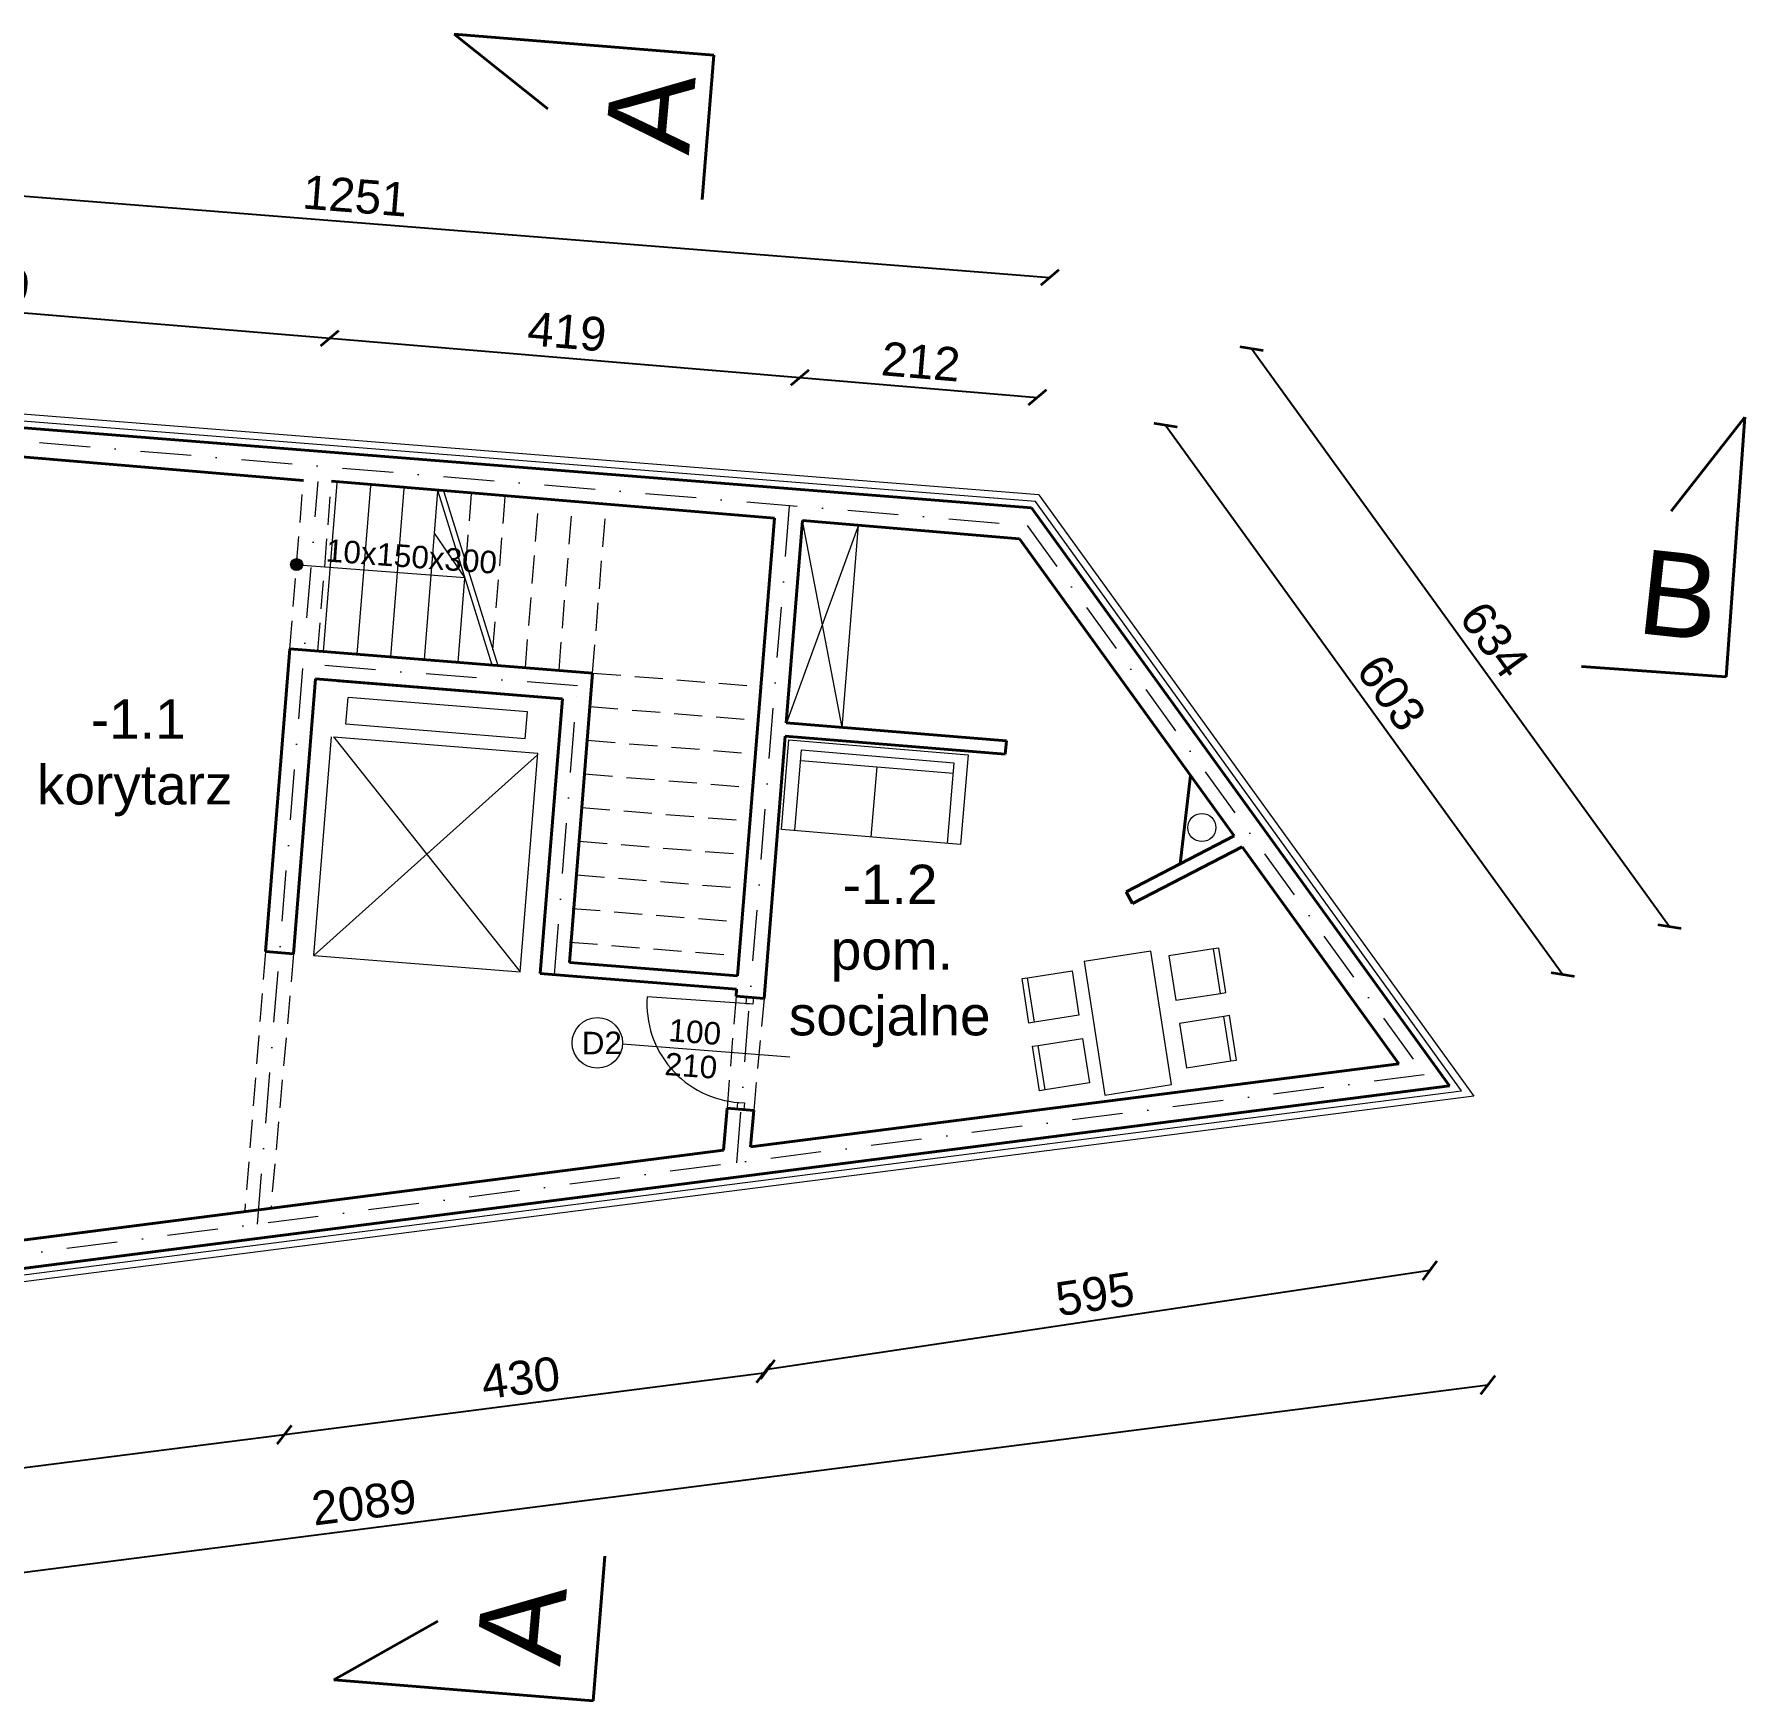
# Model space of a CAD drawing. Header units: millimetres. Extents: x -105266 to 178069, y 491 to 168574.
# Drawn here: x -61457 to -59937, y 36558 to 38039 of the extents above; entities that cross this region are included whole.
import ezdxf

# ---------------------------------------------------------------- set-up
doc = ezdxf.new("R2010")
doc.units = ezdxf.units.MM
doc.linetypes.add('DASHDOTX2', pattern=[2, 1, -0.5, 0, -0.5])
doc.linetypes.add('HIDDENX2', pattern=[0.75, 0.5, -0.25])
doc.layers.get('defpoints').update_dxf_attribs({"color": 4})
for name, color, linetype, lineweight in [('A-L-W', 123, 'Continuous', 15), ('A-sc murowane', 2, 'Continuous', 40), ('A-sc wykończenie', 6, 'Continuous', 18), ('izolacja2', 4, 'BATTING', 9), ('meble', 9, 'Continuous', 13), ('osie', 7, 'DASHDOTX2', 15), ('pod', 123, 'HIDDENX2', 15), ('stolarka', 1, 'Continuous', 5)]:
    doc.layers.add(name, color=color, linetype=linetype, lineweight=lineweight)
doc.styles.add('APLUS', font='arial.ttf', dxfattribs={"width": 0.6})
doc.styles.get("Standard").update_dxf_attribs({"font": 'arial.ttf'})
doc.linetypes.add('BATTING', pattern='A,0.00254,-2.54,[134,ltypeshp.shx,S=2.54,R=0,X=-2.54,Y=0],-5.08,[134,ltypeshp.shx,S=2.54,R=180,X=2.54,Y=0],-2.54', length=10.16254)
doc.dimstyles.new('ewelina', dxfattribs={"dimtxt": 30, "dimasz": 15, "dimexe": 1.25, "dimexo": 0.625, "dimgap": 8, "dimtad": 1, "dimdec": 0, "dimtxsty": 'Standard', "dimblk": 'ARCHTICK', "dimcen": 2.5, "dimse1": 1, "dimse2": 1, "dimadec": 0, "dimazin": 0, "dimtfac": 1, "dimtdec": 0, "dimtmove": 0, "dimatfit": 3, "dimldrblk": 'ARCHTICK', "dimfxl": 1, "dimarcsym": 0})

# ---------------------------------------------------------------- blocks, each defined once
blk = doc.blocks.new('_ArchTick')
at = {"color": 0, "linetype": 'ByBlock', "const_width": 0.15}
blk.add_lwpolyline([(-0.5, -0.5), (0.5, 0.5)], dxfattribs=at)
blk = doc.blocks.new('*D262')
at = {"layer": 'A-L-W', "color": 0, "lineweight": -2, "transparency": 16777216}
blk.add_line((-61802.3, 37819.9), (-61194.6, 37769.1), dxfattribs=at)
at = {"layer": 'defpoints', "color": 0, "transparency": 16777216}
for p in [(-61807.2, 37762.1), (-61194.6, 37769.1), (-61199.4, 37711.4)]:
    blk.add_point(p, dxfattribs=at)
at = {"layer": 'A-L-W', "color": 0, "lineweight": -2, "transparency": 16777216, "xscale": 15, "yscale": 15, "zscale": 15}
for p, rotation in [((-61802.3, 37819.9), 175.2287386089128), ((-61194.6, 37769.1), 355.2287386089127)]:
    blk.add_blockref('_ArchTick', p, dxfattribs=dict(at, rotation=rotation))
at = {"layer": 'A-L-W', "color": 0, "transparency": 16777216, "insert": (-61496.5, 37817.7), "char_height": 30, "attachment_point": 5, "rotation": 355.2287}
blk.add_mtext('610', dxfattribs=at)
blk = doc.blocks.new('*D263')
at = {"layer": 'A-L-W', "color": 0, "lineweight": -2, "transparency": 16777216}
blk.add_line((-61194.6, 37769.1), (-60776.6, 37734.2), dxfattribs=at)
at = {"layer": 'defpoints', "color": 0, "transparency": 16777216}
for p in [(-60776.6, 37734.2), (-61199.4, 37711.4), (-60781.4, 37676.2)]:
    blk.add_point(p, dxfattribs=at)
at = {"layer": 'A-L-W', "color": 0, "lineweight": -2, "transparency": 16777216, "xscale": 15, "yscale": 15, "zscale": 15}
for p, rotation in [((-61194.6, 37769.1), 175.2287386107684), ((-60776.6, 37734.2), 355.2287386107684)]:
    blk.add_blockref('_ArchTick', p, dxfattribs=dict(at, rotation=rotation))
at = {"layer": 'A-L-W', "color": 0, "transparency": 16777216, "insert": (-60983.6, 37774.9), "char_height": 30, "attachment_point": 5, "rotation": 355.2287}
blk.add_mtext('419', dxfattribs=at)
blk = doc.blocks.new('*D264')
at = {"layer": 'A-L-W', "color": 0, "lineweight": -2, "transparency": 16777216}
blk.add_line((-60776.6, 37734.2), (-60565.5, 37716.6), dxfattribs=at)
at = {"layer": 'defpoints', "color": 0, "transparency": 16777216}
for p in [(-60565.5, 37716.6), (-60781.4, 37676.2), (-60570.3, 37658.5)]:
    blk.add_point(p, dxfattribs=at)
at = {"layer": 'A-L-W', "color": 0, "lineweight": -2, "transparency": 16777216, "xscale": 15, "yscale": 15, "zscale": 15}
for p, rotation in [((-60776.6, 37734.2), 175.2287386107684), ((-60565.5, 37716.6), 355.2287386107684)]:
    blk.add_blockref('_ArchTick', p, dxfattribs=dict(at, rotation=rotation))
at = {"layer": 'A-L-W', "color": 0, "transparency": 16777216, "insert": (-60669.1, 37748.4), "char_height": 30, "attachment_point": 5, "rotation": 355.2287}
blk.add_mtext('212', dxfattribs=at)
blk = doc.blocks.new('*D409')
at = {"layer": 'A-L-W', "color": 0, "lineweight": -2, "transparency": 16777216}
blk.add_line((-61801.6, 37922.1), (-60554.4, 37823.2), dxfattribs=at)
at = {"layer": 'defpoints', "color": 0, "transparency": 16777216}
for p in [(-60554.4, 37823.2), (-61817.8, 37717.3), (-60570.6, 37618.5)]:
    blk.add_point(p, dxfattribs=at)
at = {"layer": 'A-L-W', "color": 0, "lineweight": -2, "transparency": 16777216, "xscale": 15, "yscale": 15, "zscale": 15}
for p, rotation in [((-61801.6, 37922.1), 175.4688198709515), ((-60554.4, 37823.2), 355.4688198709515)]:
    blk.add_blockref('_ArchTick', p, dxfattribs=dict(at, rotation=rotation))
at = {"layer": 'A-L-W', "color": 0, "transparency": 16777216, "insert": (-61171.9, 37895.6), "char_height": 30, "attachment_point": 5, "rotation": 355.4688}
blk.add_mtext('1251', dxfattribs=at)
blk = doc.blocks.new('*D410')
at = {"layer": 'A-L-W', "color": 0, "lineweight": -2, "transparency": 16777216}
blk.add_line((-60451.5, 37691.9), (-60098.5, 37203.6), dxfattribs=at)
at = {"layer": 'defpoints', "color": 0, "transparency": 16777216}
for p in [(-60574.7, 37602.8), (-60098.5, 37203.6), (-60221.7, 37114.5)]:
    blk.add_point(p, dxfattribs=at)
at = {"layer": 'A-L-W', "color": 0, "lineweight": -2, "transparency": 16777216, "xscale": 15, "yscale": 15, "zscale": 15}
for p, rotation in [((-60451.5, 37691.9), 125.8692498185091), ((-60098.5, 37203.6), 305.8692498185091)]:
    blk.add_blockref('_ArchTick', p, dxfattribs=dict(at, rotation=rotation))
at = {"layer": 'A-L-W', "color": 0, "transparency": 16777216, "insert": (-60250.8, 37454.1), "char_height": 30, "attachment_point": 5, "rotation": 305.8692}
blk.add_mtext('603', dxfattribs=at)
blk = doc.blocks.new('*D411')
at = {"layer": 'A-L-W', "color": 0, "lineweight": -2, "transparency": 16777216}
blk.add_line((-60375.1, 37759.9), (-60003.6, 37246.2), dxfattribs=at)
at = {"layer": 'defpoints', "color": 0, "transparency": 16777216}
for p in [(-60570.6, 37618.5), (-60003.6, 37246.2), (-60199.2, 37104.8)]:
    blk.add_point(p, dxfattribs=at)
at = {"layer": 'A-L-W', "color": 0, "lineweight": -2, "transparency": 16777216, "xscale": 15, "yscale": 15, "zscale": 15}
for p, rotation in [((-60375.1, 37759.9), 125.8692498187168), ((-60003.6, 37246.2), 305.8692498187168)]:
    blk.add_blockref('_ArchTick', p, dxfattribs=dict(at, rotation=rotation))
at = {"layer": 'A-L-W', "color": 0, "transparency": 16777216, "insert": (-60159.2, 37501.2), "char_height": 30, "attachment_point": 5, "rotation": 305.8692}
blk.add_mtext('634', dxfattribs=at)
blk = doc.blocks.new('*D265')
at = {"layer": 'A-L-W', "color": 0, "lineweight": -2, "transparency": 16777216}
blk.add_line((-60216.7, 36940.5), (-60805.3, 36852.6), dxfattribs=at)
at = {"layer": 'defpoints', "color": 0, "transparency": 16777216}
for p in [(-60244.1, 37124.3), (-60832.8, 37036.3), (-60805.3, 36852.6)]:
    blk.add_point(p, dxfattribs=at)
at = {"layer": 'A-L-W', "color": 0, "lineweight": -2, "transparency": 16777216, "xscale": 15, "yscale": 15, "zscale": 15}
for p, rotation in [((-60216.7, 36940.5), 8.499732426136744), ((-60805.3, 36852.6), 188.4997324261367)]:
    blk.add_blockref('_ArchTick', p, dxfattribs=dict(at, rotation=rotation))
at = {"layer": 'A-L-W', "color": 0, "transparency": 16777216, "insert": (-60514.4, 36919.6), "char_height": 30, "attachment_point": 5, "rotation": 8.4997}
blk.add_mtext('595', dxfattribs=at)
blk = doc.blocks.new('*D266')
at = {"layer": 'A-L-W', "color": 0, "lineweight": -2, "transparency": 16777216}
blk.add_line((-60808.8, 36849.2), (-61234.9, 36794.6), dxfattribs=at)
at = {"layer": 'defpoints', "color": 0, "transparency": 16777216}
for p in [(-60832.8, 37036.3), (-61258.8, 36981.8), (-61234.9, 36794.6)]:
    blk.add_point(p, dxfattribs=at)
at = {"layer": 'A-L-W', "color": 0, "lineweight": -2, "transparency": 16777216, "xscale": 15, "yscale": 15, "zscale": 15}
for p, rotation in [((-60808.8, 36849.2), 7.296297324734989), ((-61234.9, 36794.6), 187.296297324735)]:
    blk.add_blockref('_ArchTick', p, dxfattribs=dict(at, rotation=rotation))
at = {"layer": 'A-L-W', "color": 0, "transparency": 16777216, "insert": (-61024.8, 36845.1), "char_height": 30, "attachment_point": 5, "rotation": 7.2963}
blk.add_mtext('430', dxfattribs=at)
blk = doc.blocks.new('*D267')
at = {"layer": 'A-L-W', "color": 0, "lineweight": -2, "transparency": 16777216}
blk.add_line((-61234.9, 36794.6), (-62250.5, 36664.6), dxfattribs=at)
at = {"layer": 'defpoints', "color": 0, "transparency": 16777216}
for p in [(-62274.4, 36851.7), (-61234.9, 36794.6), (-62250.5, 36664.6)]:
    blk.add_point(p, dxfattribs=at)
at = {"layer": 'A-L-W', "color": 0, "lineweight": -2, "transparency": 16777216, "xscale": 15, "yscale": 15, "zscale": 15}
for p, rotation in [((-61234.9, 36794.6), 7.296297324734989), ((-62250.5, 36664.6), 187.296297324735)]:
    blk.add_blockref('_ArchTick', p, dxfattribs=dict(at, rotation=rotation))
at = {"layer": 'A-L-W', "color": 0, "transparency": 16777216, "insert": (-61745.6, 36752.8), "char_height": 30, "attachment_point": 5, "rotation": 7.2963}
blk.add_mtext('1024', dxfattribs=at)
blk = doc.blocks.new('*D418')
at = {"layer": 'A-L-W', "color": 0, "lineweight": -2, "transparency": 16777216}
blk.add_line((-62237.1, 36573.6), (-60165.1, 36838.8), dxfattribs=at)
at = {"layer": 'defpoints', "color": 0, "transparency": 16777216}
for p in [(-60199.2, 37104.8), (-62271.1, 36839.5), (-60165.1, 36838.8)]:
    blk.add_point(p, dxfattribs=at)
at = {"layer": 'A-L-W', "color": 0, "lineweight": -2, "transparency": 16777216, "xscale": 15, "yscale": 15, "zscale": 15}
for p, rotation in [((-60165.1, 36838.8), 7.296297324485931), ((-62237.1, 36573.6), 187.2962973244859)]:
    blk.add_blockref('_ArchTick', p, dxfattribs=dict(at, rotation=rotation))
at = {"layer": 'A-L-W', "color": 0, "transparency": 16777216, "insert": (-61164.1, 36734.4), "char_height": 30, "attachment_point": 5, "rotation": 7.2963}
blk.add_mtext('2089', dxfattribs=at)

msp = doc.modelspace()

# ---------------------------------------------------------------- hatches: boundary and pattern name
at = {"layer": 'pod', "linetype": 'Continuous', "ltscale": 50}
h = msp.add_hatch(color=256, dxfattribs=at)
h.dxf.hatch_style = 1
edge = h.paths.add_edge_path()
edge.add_arc((-61223.97, 37567.96), 5.38, 0, 360)

# ---------------------------------------------------------------- linework, layer by layer
at = {"layer": 'A-L-W'}
for p, q in [((-60564.15, 37630.03), (-61819.84, 37729.54)), ((-61200.06, 37490.8), (-61188.06, 37640.32)), ((-61170.16, 37488.4), (-61158.16, 37637.92)), ((-61140.26, 37486), (-61128.25, 37635.52)), ((-61110.35, 37483.6), (-61098.35, 37633.12)), ((-60564.15, 37630.03), (-60177.64, 37095.48)), ((-61074.41, 37556.38), (-61101.33, 37595.95)), ((-61218.6, 37567.55), (-61074.39, 37556.63)), ((-61080.45, 37481.2), (-61074.45, 37555.95)), ((-61180.18, 37426), (-61178.26, 37449.92)), ((-61018.78, 37437.12), (-61178.26, 37449.92)), ((-61020.7, 37413.2), (-61018.78, 37437.12)), ((-61020.7, 37413.2), (-61180.18, 37426)), ((-61208.71, 37220.62), (-61193.11, 37415)), ((-61191.11, 37414.84), (-61009.7, 37400.27)), ((-61191.11, 37414.84), (-61025.3, 37205.9)), ((-61208.71, 37220.62), (-61009.81, 37398.83)), ((-61025.3, 37205.9), (-61009.7, 37400.27)), ((-61208.71, 37220.62), (-61025.3, 37205.9)), ((-60177.64, 37095.48), (-62267.92, 36827.85))]:
    msp.add_line(p, q, dxfattribs=at)
at = {"layer": 'A-L-W', "linetype": 'Continuous', "ltscale": 50}
msp.add_circle((-60419.32, 37334.26), 12.5, dxfattribs=at)
at = {"layer": 'A-sc murowane', "linetype": 'Continuous', "ltscale": 50}
for p, q in [((-60853.22, 38020.85), (-61083.89, 38039.36)), ((-61083.89, 38039.36), (-61000.79, 37973.1)), ((-60863.53, 37892.41), (-60853.22, 38020.85)), ((-59936.72, 37698.99), (-60002.26, 37615.33)), ((-59953.25, 37468.17), (-59936.72, 37698.99)), ((-60081.76, 37477.38), (-59953.25, 37468.17)), ((-60593.04, 37411.36), (-60594.02, 37399.4)), ((-60981.48, 37214.42), (-60831.96, 37202.42)), ((-60982.44, 37202.46), (-60832.92, 37190.46)), ((-60808.48, 37182.44), (-60833.4, 37184.44)), ((-60244.12, 37124.28), (-60820.56, 37050.47)), ((-60199.2, 37104.82), (-62271.12, 36839.54)), ((-60817.66, 37082.89), (-60841.4, 37084.8)), ((-60844.4, 37047.42), (-61919.77, 36909.73)), ((-60950.02, 36686.55), (-60960.33, 36558.12)), ((-61191, 36576.64), (-61098.4, 36628.8)), ((-60960.33, 36558.12), (-61191, 36576.64))]:
    msp.add_line(p, q, dxfattribs=at)
at = {"layer": 'A-sc murowane', "linetype": 'Continuous'}
for p, q in [((-60570.63, 37618.51), (-61817.82, 37717.35)), ((-61797.95, 37691.29), (-61217.96, 37642.72)), ((-61192.94, 37642.07), (-60799.31, 37609.11)), ((-60570.63, 37618.51), (-60199.2, 37104.82)), ((-60831.96, 37202.42), (-60799.31, 37609.11)), ((-60788.82, 37427.35), (-60774.39, 37607.11)), ((-60774.4, 37607.02), (-60581.49, 37590.87)), ((-60581.49, 37590.87), (-60390.69, 37326.99)), ((-61251.57, 37224.06), (-61229.97, 37493.2)), ((-61229.97, 37493.2), (-60960.83, 37471.59)), ((-61226.65, 37222.06), (-61207.05, 37466.28)), ((-60987.75, 37448.67), (-61207.05, 37466.28)), ((-60981.48, 37214.42), (-60960.83, 37471.59)), ((-61187.11, 37464.68), (-60987.75, 37448.67)), ((-61007.36, 37204.46), (-60987.75, 37448.67)), ((-60593.04, 37411.36), (-60788.82, 37427.35)), ((-60808.48, 37182.44), (-60789.78, 37415.39)), ((-60594.02, 37399.4), (-60789.78, 37415.39)), ((-60429.32, 37380.42), (-60438.62, 37302.12)), ((-60486.55, 37277.26), (-60390.69, 37326.99)), ((-60481.03, 37266.61), (-60383.58, 37317.15)), ((-60383.58, 37317.15), (-60244.12, 37124.28)), ((-60481.03, 37266.61), (-60486.55, 37277.26)), ((-61251.57, 37224.06), (-61226.65, 37222.06)), ((-61007.36, 37204.46), (-60982.44, 37202.46)), ((-60832.92, 37190.46), (-60833.4, 37184.44)), ((-60841.4, 37084.8), (-60844.4, 37047.42)), ((-60817.66, 37082.89), (-60820.56, 37050.47))]:
    msp.add_line(p, q, dxfattribs=at)
at = {"layer": 'izolacja2', "ltscale": 0.6}
for p, q in [((-60567.15, 37624.15), (-61818.56, 37723.24)), ((-60188.47, 37100.25), (-60567.15, 37624.15)), ((-62269.61, 36833.91), (-60188.47, 37100.25))]:
    msp.add_line(p, q, dxfattribs=at)
at = {"layer": 'meble', "linetype": 'Continuous', "ltscale": 50}
for p, q in [((-60724.55, 37603.11), (-60788.59, 37427.33)), ((-60738.91, 37423.27), (-60774.39, 37607.11)), ((-60738.91, 37423.27), (-60724.55, 37603.11)), ((-60781.16, 37331.57), (-60775.14, 37403.28)), ((-60775.92, 37393.99), (-60640.45, 37382.61)), ((-60775.14, 37403.28), (-60639.67, 37391.91)), ((-60639.67, 37391.91), (-60645.7, 37320.19)), ((-60708.19, 37388.3), (-60713.43, 37325.88)), ((-60402.88, 37186.9), (-60409.03, 37226.42)), ((-60568.09, 37161.2), (-60574.23, 37200.73)), ((-60393.53, 37126.79), (-60399.68, 37166.31)), ((-60558.74, 37101.09), (-60564.89, 37140.62))]:
    msp.add_line(p, q, dxfattribs=at)
for points in [[(-60633.74, 37319.19), (-60793.12, 37332.57), (-60786.43, 37412.26), (-60627.05, 37398.87), (-60633.74, 37319.19)], [(-60402.88, 37186.9), (-60409.03, 37226.42), (-60448.56, 37220.28), (-60442.41, 37180.75), (-60402.88, 37186.9)], [(-60402.88, 37186.9), (-60397.94, 37187.67), (-60404.09, 37227.19), (-60409.03, 37226.42)], [(-60568.09, 37161.2), (-60573.03, 37160.43), (-60579.18, 37199.96), (-60574.23, 37200.73)], [(-60568.09, 37161.2), (-60574.23, 37200.73), (-60534.71, 37206.87), (-60528.56, 37167.35), (-60568.09, 37161.2)], [(-60393.53, 37126.79), (-60399.68, 37166.31), (-60439.21, 37160.17), (-60433.06, 37120.64), (-60393.53, 37126.79)], [(-60393.53, 37126.79), (-60388.59, 37127.56), (-60394.74, 37167.08), (-60399.68, 37166.31)], [(-60558.74, 37101.09), (-60564.89, 37140.62), (-60525.36, 37146.77), (-60519.21, 37107.24), (-60558.74, 37101.09)], [(-60558.74, 37101.09), (-60563.68, 37100.32), (-60569.83, 37139.85), (-60564.89, 37140.62)]]:
    msp.add_lwpolyline(points, dxfattribs=at)
msp.add_lwpolyline([(-60446.33, 37105.77), (-60464.78, 37224.34), (-60524.07, 37215.12), (-60505.62, 37096.54)], close=True, dxfattribs=at)
at = {"layer": 'osie', "linetype": 'DASHDOTX2', "ltscale": 45}
for p, q in [((-61811.58, 37706.43), (-60574.73, 37602.85)), ((-61258.81, 36981.76), (-61204.94, 37641.67)), ((-60832.75, 37036.31), (-60785.85, 37620.57)), ((-60574.73, 37602.85), (-60221.66, 37114.55)), ((-60974.29, 37460.13), (-61218.16, 37479.71)), ((-60994.9, 37203.46), (-60974.29, 37460.13)), ((-60221.66, 37114.55), (-62274.45, 36851.72))]:
    msp.add_line(p, q, dxfattribs=at)
at = {"layer": 'pod', "linetype": 'HIDDENX2', "ltscale": 50}
for p, q in [((-61229.97, 37493.2), (-61217.96, 37642.72)), ((-61205.05, 37491.2), (-61193.04, 37640.72)), ((-61073.37, 37569.37), (-61068.44, 37630.71)), ((-61049.47, 37492.21), (-61038.54, 37628.31)), ((-61020.64, 37476.39), (-61008.64, 37625.91)), ((-60990.74, 37473.99), (-60978.73, 37623.51)), ((-60960.83, 37471.59), (-60948.83, 37621.11)), ((-60960.83, 37471.59), (-60811.31, 37459.59)), ((-60963.23, 37441.69), (-60813.71, 37429.69)), ((-60965.63, 37411.79), (-60816.11, 37399.78)), ((-60968.03, 37381.88), (-60818.52, 37369.88)), ((-60970.44, 37351.98), (-60820.92, 37339.97)), ((-60972.84, 37322.07), (-60823.32, 37310.07)), ((-60975.24, 37292.17), (-60825.72, 37280.17)), ((-60979.04, 37262.38), (-60829.52, 37250.38)), ((-61251.57, 37224.06), (-61270.13, 36992.91)), ((-60981.44, 37232.48), (-60831.92, 37220.48)), ((-61226.65, 37222.06), (-61246.91, 36995.88)), ((-60983.84, 37202.58), (-60834.32, 37190.57)), ((-60833.4, 37184.44), (-60841.4, 37084.8)), ((-60808.48, 37182.44), (-60817.66, 37082.9))]:
    msp.add_line(p, q, dxfattribs=at)
at = {"layer": 'pod', "linetype": 'Continuous', "ltscale": 50}
for p, q in [((-61098.35, 37633.12), (-61050.54, 37478.79)), ((-61092.98, 37632.68), (-61045.18, 37478.36))]:
    msp.add_line(p, q, dxfattribs=at)
msp.add_circle((-61223.97, 37567.96), 5.38, dxfattribs=at)
at = {"layer": 'stolarka'}
msp.add_line((-60821.6, 37177.47), (-60912.37, 37183.88), dxfattribs=at)
at = {"layer": 'stolarka', "linetype": 'Continuous', "ltscale": 50}
msp.add_line((-60934.28, 37142.06), (-60785.67, 37130.61), dxfattribs=at)
at = {"layer": 'stolarka'}
for points in [[(-60817.95, 37183.22), (-60818.38, 37177.24), (-60821.38, 37177.46), (-60824.37, 37177.67), (-60823.93, 37183.66)], [(-60825.9, 37089.55), (-60826.33, 37083.57), (-60829.33, 37083.79), (-60832.32, 37084), (-60831.88, 37089.99)]]:
    msp.add_lwpolyline(points, close=True, dxfattribs=at)
at = {"layer": 'stolarka', "linetype": 'Continuous', "ltscale": 50}
msp.add_circle((-60956.69, 37142.88), 22.42, dxfattribs=at)
at = {"layer": 'stolarka'}
msp.add_arc((-60824.76, 37177.53), 87.84, 175.85231, 266.0668, dxfattribs=at)

# ---------------------------------------------------------------- texts
at = {"layer": 'A-sc wykończenie', "char_height": 35, "attachment_point": 1}
for s, insert in [('\\pi96.612;-1.1\\P\\pi48.684;korytarz', (-61503.51, 37448.11)), ('\\pi93.413;-1.2\\P\\pi82.861;pom. \\P\\pi45.545;socjalne', (-60832.02, 37301.22))]:
    msp.add_mtext_dynamic_manual_height_columns(s, width=266.9491, gutter_width=12.5, heights=[0], dxfattribs=dict(at, insert=insert))
at = {"layer": 'izolacja2', "char_height": 75, "attachment_point": 1}
for s, insert, rotation in [('A', (-60950.09, 37937.92), 84.93964), ('B', (-60026.12, 37581.92), 353.83726), ('A', (-61064.56, 36594.65), 84.93964)]:
    msp.add_mtext_dynamic_manual_height_columns(s, width=33.7161, gutter_width=12.5, heights=[0], dxfattribs=dict(at, insert=insert, rotation=rotation))
at = {"layer": 'izolacja2', "linetype": 'Continuous', "ltscale": 50, "insert": (-61197.06, 37590.71), "char_height": 20, "attachment_point": 1, "rotation": 355.85032}
msp.add_mtext_dynamic_manual_height_columns('10x150x300', width=128.233, gutter_width=12.5, heights=[0], dxfattribs=at)
at = {"layer": 'meble', "linetype": 'Continuous', "ltscale": 50, "style": 'APLUS', "width": 0.8, "flags": 9}
msp.add_attdef('ESTCODE', (-60791.13, 37333.18), '', height=0.032, rotation=8.93962, dxfattribs=at)
at = {"layer": 'stolarka', "linetype": 'Continuous', "ltscale": 50, "char_height": 20, "attachment_point": 1}
for s, width, insert, rotation in [('100', 60.1286, (-60892.44, 37164.34), 355.68046), ('D2', 21.2468, (-60970.6, 37152.66), 0.4888), ('210', 60.1286, (-60895.88, 37134.32), 355.68046)]:
    msp.add_mtext_dynamic_manual_height_columns(s, width=width, gutter_width=12.5, heights=[0], dxfattribs=dict(at, insert=insert, rotation=rotation))

# ---------------------------------------------------------------- dimensions: what is measured, and where the dimension line sits
at = {"layer": 'A-L-W'}
for base, p1, p2, angle, picture, middle in [((-60554.41, 37823.23), (-61817.82, 37717.35), (-60570.63, 37618.51), 355.46882, '*D409', (-61173.73, 37872.31)), ((-60003.63, 37246.23), (-60570.63, 37618.51), (-60199.2, 37104.82), 305.86925, '*D411', (-60178.12, 37487.55)), ((-60098.48, 37203.62), (-60574.73, 37602.85), (-60221.66, 37114.55), 305.86925, '*D410', (-60269.73, 37440.46)), ((-60165.15, 36838.83), (-62271.12, 36839.54), (-60199.2, 37104.82), 7.2963, '*D418', (-61161.15, 36711.31))]:
    dim = msp.add_linear_dim(base=base, p1=p1, p2=p2, angle=angle, dimstyle='ewelina', dxfattribs=at)
    dim.commit()
    dim.dimension.update_dxf_attribs({"geometry": picture, "text_midpoint": middle, "dimtype": 161})
for p1, p2, distance, picture, middle in [((-61807.16, 37762.11), (-61199.39, 37711.38), 57.94, '*D262', (-61496.52, 37817.73)), ((-60244.12, 37124.28), (-60832.75, 37036.31), 185.78, '*D265', (-60514.42, 36919.61))]:
    dim = msp.add_aligned_dim(p1=p1, p2=p2, distance=distance, dimstyle='ewelina', dxfattribs=at)
    dim.commit()
    dim.dimension.update_dxf_attribs({"geometry": picture, "text_midpoint": middle})
for base, p1, p2, angle, picture, middle in [((-60776.6, 37734.24), (-61199.39, 37711.38), (-60781.44, 37676.21), 175.22874, '*D263', (-60983.64, 37774.92)), ((-60565.47, 37716.62), (-60781.44, 37676.21), (-60570.32, 37658.53), 175.22874, '*D264', (-60669.11, 37748.41)), ((-61234.85, 36794.65), (-60832.75, 37036.31), (-61258.81, 36981.76), 7.2963, '*D266', (-61024.79, 36845.06)), ((-62250.49, 36664.61), (-61234.85, 36794.65), (-62274.45, 36851.72), 7.2963, '*D267', (-61745.63, 36752.76))]:
    dim = msp.add_linear_dim(base=base, p1=p1, p2=p2, angle=angle, dimstyle='ewelina', override={"dimtmove": 1}, dxfattribs=at)
    dim.commit()
    dim.dimension.update_dxf_attribs({"geometry": picture, "text_midpoint": middle})

doc.saveas('drawing.dxf')
